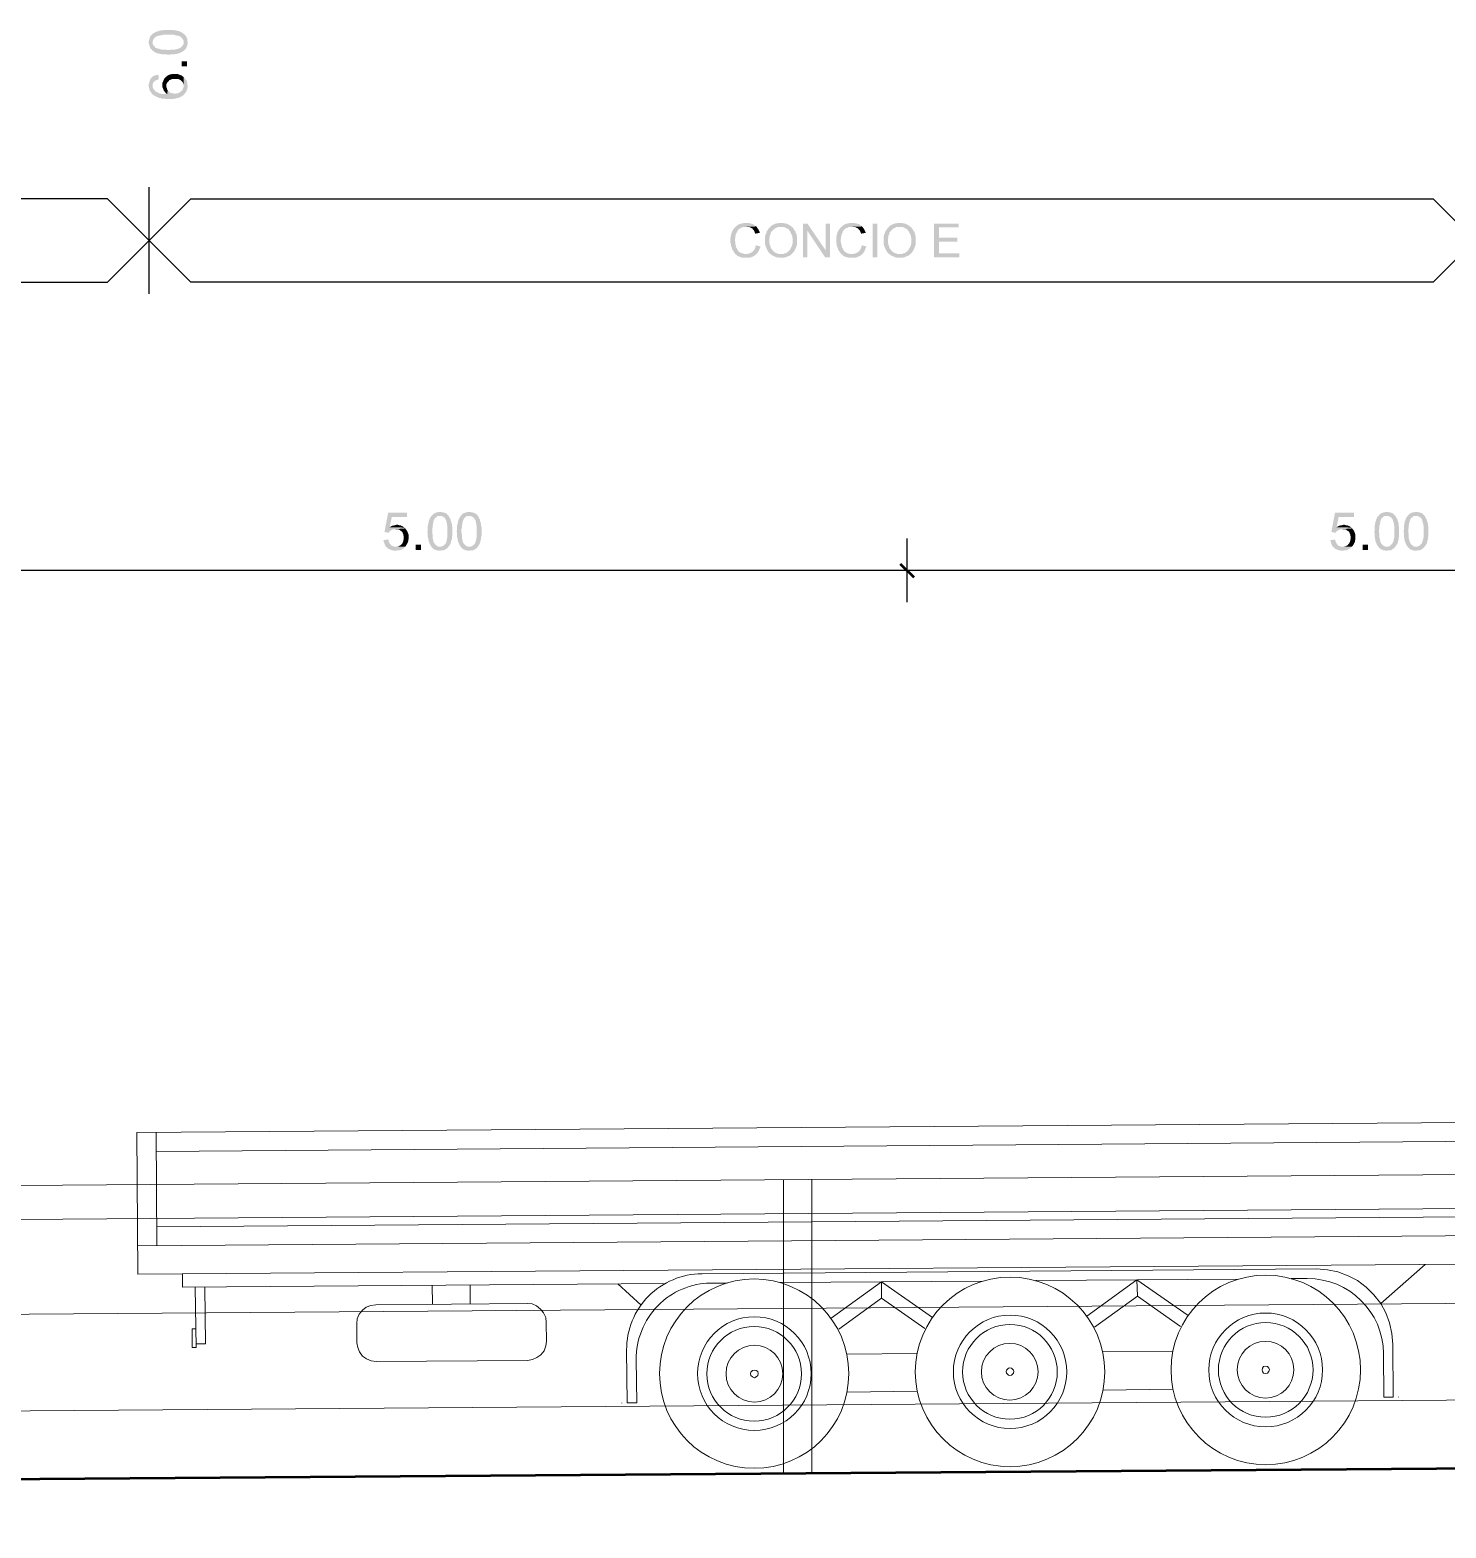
# Model space of a CAD drawing. Header units: millimetres. Extents: x 0.3 to 47.5, y 0.1 to 28.
# Drawn here: x 10.865 to 13.809, y 21.771 to 24.884 of the extents above; entities that cross this region are included whole.
import ezdxf

# ---------------------------------------------------------------- set-up
doc = ezdxf.new("R2010")
doc.units = ezdxf.units.MM
doc.layers.add('PDF _Geometria', color=7, linetype='Continuous')
doc.layers.add('PDF _Riempimenti solidi', color=7, linetype='Continuous')

msp = doc.modelspace()

# ---------------------------------------------------------------- hatches: boundary and pattern name
at = {"layer": 'PDF _Riempimenti solidi', "transparency": 33554559}
for points in [[(11.1125, 24.8582), (11.1125, 24.8557), (11.1133, 24.8541), (11.1133, 24.8516), (11.1142, 24.8499), (11.115, 24.8474), (11.1158, 24.8457), (11.1175, 24.8441), (11.1208, 24.8407), (11.1208, 24.8616), (11.1233, 24.8666), (11.125, 24.8682), (11.1267, 24.8699), (11.1275, 24.8699), (11.1283, 24.8707), (11.13, 24.8716), (11.1317, 24.8716), (11.1333, 24.8724), (11.135, 24.8724), (11.1367, 24.8732), (11.1392, 24.8732), (11.1417, 24.8741), (11.165, 24.8741), (11.1667, 24.8732), (11.1692, 24.8732), (11.1708, 24.8724), (11.1733, 24.8724), (11.175, 24.8716), (11.1758, 24.8707), (11.1775, 24.8707), (11.1792, 24.8691), (11.1808, 24.8674), (11.1825, 24.8657), (11.1833, 24.8641), (11.1842, 24.8624), (11.185, 24.8607), (11.185, 24.8582), (11.1858, 24.8416), (11.1875, 24.8432), (11.1883, 24.8441), (11.19, 24.8457), (11.1908, 24.8482), (11.1917, 24.8499), (11.1925, 24.8516), (11.1925, 24.8541), (11.1933, 24.8557), (11.1933, 24.8591), (11.1925, 24.8607), (11.1925, 24.8657), (11.1917, 24.8674), (11.1908, 24.8691), (11.1892, 24.8716), (11.1883, 24.8724), (11.1883, 24.8732), (11.1867, 24.8749), (11.185, 24.8757), (11.1833, 24.8774), (11.1817, 24.8782), (11.1792, 24.8799), (11.1775, 24.8807), (11.175, 24.8816), (11.1733, 24.8816), (11.1708, 24.8824), (11.1692, 24.8832), (11.165, 24.8832), (11.1625, 24.8841), (11.1442, 24.8841), (11.1417, 24.8832), (11.1375, 24.8832), (11.1358, 24.8824), (11.1342, 24.8824), (11.1325, 24.8816), (11.13, 24.8807), (11.1283, 24.8807), (11.1258, 24.8791), (11.1242, 24.8782), (11.1208, 24.8766), (11.1192, 24.8749), (11.1175, 24.8732), (11.1158, 24.8716), (11.115, 24.8699), (11.115, 24.8691), (11.1142, 24.8674), (11.1133, 24.8649), (11.1133, 24.8632), (11.1125, 24.8607)], [(11.1208, 24.8407), (11.1225, 24.8399), (11.1242, 24.8382), (11.1258, 24.8374), (11.1283, 24.8366), (11.13, 24.8357), (11.1308, 24.8357), (11.1325, 24.8349), (11.1342, 24.8349), (11.1367, 24.8341), (11.1383, 24.8341), (11.1408, 24.8332), (11.15, 24.8332), (11.1525, 24.8324), (11.1542, 24.8324), (11.1567, 24.8332), (11.165, 24.8332), (11.1667, 24.8341), (11.1692, 24.8341), (11.1717, 24.8349), (11.1733, 24.8349), (11.175, 24.8357), (11.1775, 24.8366), (11.1808, 24.8382), (11.1825, 24.8391), (11.1833, 24.8399), (11.185, 24.8407), (11.1858, 24.8416), (11.185, 24.8582), (11.185, 24.8557), (11.1842, 24.8541), (11.1833, 24.8524), (11.1817, 24.8507), (11.1808, 24.8491), (11.1783, 24.8474), (11.1775, 24.8466), (11.1742, 24.8449), (11.1725, 24.8449), (11.1708, 24.8441), (11.1692, 24.8441), (11.1667, 24.8432), (11.1592, 24.8432), (11.1558, 24.8424), (11.1508, 24.8424), (11.1483, 24.8432), (11.14, 24.8432), (11.1383, 24.8441), (11.1358, 24.8441), (11.1342, 24.8449), (11.1317, 24.8449), (11.13, 24.8457), (11.1292, 24.8466), (11.1275, 24.8466), (11.1258, 24.8474), (11.125, 24.8491), (11.1233, 24.8507), (11.1217, 24.8524), (11.1208, 24.8541), (11.1208, 24.8582)], [(11.1125, 24.7691), (11.1125, 24.7657), (11.1133, 24.7632), (11.1133, 24.7607), (11.1158, 24.7557), (11.1175, 24.7541), (11.1183, 24.7524), (11.12, 24.7507), (11.1208, 24.7682), (11.1208, 24.7724), (11.1217, 24.7749), (11.1233, 24.7766), (11.125, 24.7782), (11.1267, 24.7791), (11.1283, 24.7799), (11.1308, 24.7807), (11.1333, 24.7816), (11.1325, 24.7916), (11.1308, 24.7907), (11.1283, 24.7907), (11.1267, 24.7899), (11.1242, 24.7891), (11.1208, 24.7874), (11.1192, 24.7857), (11.1175, 24.7841), (11.1167, 24.7832), (11.115, 24.7799), (11.1142, 24.7774), (11.1133, 24.7757), (11.1133, 24.7732), (11.1125, 24.7716)], [(11.12, 24.7507), (11.1217, 24.7491), (11.1233, 24.7482), (11.1242, 24.7474), (11.1258, 24.7466), (11.1275, 24.7457), (11.1292, 24.7449), (11.1317, 24.7441), (11.1333, 24.7432), (11.135, 24.7424), (11.1375, 24.7424), (11.1392, 24.7416), (11.1442, 24.7416), (11.1467, 24.7407), (11.1633, 24.7407), (11.1658, 24.7416), (11.1683, 24.7416), (11.1708, 24.7424), (11.1725, 24.7424), (11.175, 24.7432), (11.1767, 24.7441), (11.1783, 24.7449), (11.18, 24.7457), (11.1817, 24.7466), (11.1825, 24.7474), (11.1842, 24.7482), (11.185, 24.7491), (11.1867, 24.7507), (11.1875, 24.7524), (11.1892, 24.7541), (11.1917, 24.7591), (11.1925, 24.7616), (11.1925, 24.7632), (11.1933, 24.7657), (11.1933, 24.7682), (11.1925, 24.7707), (11.1925, 24.7749), (11.1917, 24.7766), (11.1908, 24.7791), (11.19, 24.7807), (11.1892, 24.7807), (11.1883, 24.7824), (11.1867, 24.7841), (11.185, 24.7857), (11.185, 24.7657), (11.1842, 24.7641), (11.1833, 24.7616), (11.1825, 24.7599), (11.1825, 24.7591), (11.1808, 24.7574), (11.1792, 24.7566), (11.1775, 24.7549), (11.1758, 24.7541), (11.175, 24.7532), (11.1725, 24.7524), (11.1708, 24.7524), (11.1683, 24.7516), (11.1658, 24.7516), (11.1633, 24.7524), (11.1608, 24.7524), (11.1592, 24.7532), (11.1575, 24.7541), (11.155, 24.7549), (11.1542, 24.7566), (11.1525, 24.7574), (11.1517, 24.7591), (11.1508, 24.7507), (11.14, 24.7507), (11.1383, 24.7516), (11.1358, 24.7516), (11.1325, 24.7532), (11.1317, 24.7541), (11.1292, 24.7549), (11.1275, 24.7557), (11.1258, 24.7574), (11.1242, 24.7591), (11.1233, 24.7599), (11.1217, 24.7624), (11.1208, 24.7641), (11.1208, 24.7682)], [(11.1408, 24.7691), (11.1408, 24.7649), (11.1417, 24.7632), (11.1425, 24.7607), (11.1433, 24.7591), (11.1433, 24.7582), (11.145, 24.7566), (11.1458, 24.7549), (11.1475, 24.7532), (11.1492, 24.7516), (11.1508, 24.7507), (11.1517, 24.7591), (11.15, 24.7616), (11.15, 24.7632), (11.1492, 24.7649), (11.1492, 24.7674), (11.1475, 24.7857), (11.1467, 24.7849), (11.145, 24.7832), (11.1433, 24.7799), (11.1425, 24.7774), (11.1417, 24.7757), (11.1408, 24.7741), (11.1408, 24.7716)], [(11.1475, 24.7857), (11.1492, 24.7674), (11.1492, 24.7716), (11.1508, 24.7749), (11.1525, 24.7766), (11.1542, 24.7782), (11.1542, 24.7791), (11.1575, 24.7807), (11.16, 24.7816), (11.1617, 24.7824), (11.1733, 24.7824), (11.175, 24.7816), (11.1767, 24.7807), (11.1783, 24.7799), (11.18, 24.7782), (11.1808, 24.7774), (11.1825, 24.7757), (11.1833, 24.7741), (11.1842, 24.7724), (11.185, 24.7699), (11.185, 24.7682), (11.185, 24.7857), (11.1833, 24.7874), (11.1817, 24.7882), (11.18, 24.7899), (11.1792, 24.7899), (11.1767, 24.7907), (11.175, 24.7916), (11.1725, 24.7924), (11.1608, 24.7924), (11.1583, 24.7916), (11.1567, 24.7916), (11.1542, 24.7907), (11.1525, 24.7899), (11.1508, 24.7882), (11.1492, 24.7874)], [(12.355, 24.4832), (12.3508, 24.4832), (12.3483, 24.4824), (12.3467, 24.4824), (12.345, 24.4816), (12.3433, 24.4816), (12.3408, 24.4807), (12.3392, 24.4799), (12.3375, 24.4791), (12.3358, 24.4782), (12.3342, 24.4766), (12.3333, 24.4757), (12.3317, 24.4741), (12.33, 24.4732), (12.3292, 24.4716), (12.3275, 24.4699), (12.3267, 24.4682), (12.3258, 24.4666), (12.325, 24.4649), (12.3242, 24.4632), (12.3233, 24.4607), (12.3233, 24.4591), (12.3225, 24.4574), (12.3225, 24.4557), (12.3217, 24.4532), (12.3217, 24.4416), (12.3225, 24.4399), (12.3225, 24.4357), (12.3242, 24.4324), (12.325, 24.4299), (12.325, 24.4282), (12.3258, 24.4266), (12.3275, 24.4249), (12.3283, 24.4232), (12.3292, 24.4216), (12.3308, 24.4199), (12.3317, 24.4182), (12.3333, 24.4174), (12.3542, 24.4182), (12.3508, 24.4182), (12.3492, 24.4191), (12.3475, 24.4191), (12.3458, 24.4199), (12.3433, 24.4207), (12.3417, 24.4216), (12.3408, 24.4224), (12.3392, 24.4232), (12.3375, 24.4249), (12.3367, 24.4266), (12.3358, 24.4282), (12.3342, 24.4316), (12.3333, 24.4316), (12.3333, 24.4332), (12.3325, 24.4357), (12.3325, 24.4374), (12.3317, 24.4391), (12.3317, 24.4432), (12.3308, 24.4449), (12.3308, 24.4491), (12.3317, 24.4516), (12.3317, 24.4549), (12.3325, 24.4574), (12.3325, 24.4591), (12.3333, 24.4607), (12.3367, 24.4674), (12.3383, 24.4691), (12.3392, 24.4699), (12.3408, 24.4716), (12.3417, 24.4716), (12.345, 24.4732), (12.3467, 24.4741), (12.3483, 24.4749), (12.355, 24.4749), (12.375, 24.4757), (12.3742, 24.4766), (12.3725, 24.4774), (12.3717, 24.4782), (12.37, 24.4799), (12.3683, 24.4807), (12.3667, 24.4807), (12.365, 24.4816), (12.3625, 24.4824), (12.3608, 24.4824), (12.3592, 24.4832), (12.3567, 24.4832)], [(12.375, 24.4757), (12.355, 24.4749), (12.3592, 24.4749), (12.3617, 24.4741), (12.3633, 24.4732), (12.3667, 24.4716), (12.3675, 24.4707), (12.3683, 24.4691), (12.37, 24.4682), (12.3708, 24.4666), (12.3717, 24.4649), (12.3725, 24.4624), (12.3733, 24.4607), (12.3825, 24.4624), (12.3825, 24.4641), (12.3817, 24.4657), (12.3808, 24.4674), (12.38, 24.4691), (12.3792, 24.4707), (12.3775, 24.4724), (12.3767, 24.4741)], [(12.405, 24.4757), (12.4042, 24.4749), (12.4025, 24.4732), (12.4017, 24.4724), (12.4008, 24.4716), (12.4, 24.4699), (12.3992, 24.4682), (12.3975, 24.4666), (12.3967, 24.4657), (12.3967, 24.4641), (12.3958, 24.4616), (12.395, 24.4599), (12.3942, 24.4582), (12.3942, 24.4566), (12.3933, 24.4541), (12.3933, 24.4391), (12.3942, 24.4374), (12.3942, 24.4357), (12.395, 24.4341), (12.3958, 24.4316), (12.3975, 24.4282), (12.3983, 24.4266), (12.3992, 24.4249), (12.4, 24.4232), (12.4017, 24.4216), (12.4025, 24.4199), (12.4042, 24.4191), (12.4058, 24.4174), (12.4075, 24.4166), (12.4092, 24.4149), (12.41, 24.4149), (12.4117, 24.4141), (12.4133, 24.4132), (12.415, 24.4124), (12.4167, 24.4116), (12.4192, 24.4116), (12.4208, 24.4107), (12.4325, 24.4107), (12.435, 24.4116), (12.4367, 24.4116), (12.4383, 24.4124), (12.44, 24.4132), (12.4425, 24.4141), (12.4442, 24.4149), (12.4458, 24.4157), (12.4475, 24.4174), (12.4492, 24.4182), (12.4225, 24.4182), (12.4208, 24.4191), (12.4192, 24.4199), (12.4175, 24.4199), (12.4158, 24.4207), (12.4142, 24.4216), (12.4125, 24.4232), (12.4108, 24.4241), (12.4092, 24.4257), (12.4083, 24.4274), (12.4067, 24.4291), (12.4058, 24.4307), (12.405, 24.4316), (12.405, 24.4341), (12.4033, 24.4374), (12.4033, 24.4391), (12.4025, 24.4416), (12.4025, 24.4499), (12.4033, 24.4524), (12.4033, 24.4566), (12.4042, 24.4582), (12.405, 24.4599), (12.405, 24.4616), (12.4058, 24.4632), (12.4067, 24.4649), (12.4075, 24.4657), (12.4092, 24.4674), (12.41, 24.4682), (12.4108, 24.4691), (12.4125, 24.4707), (12.4142, 24.4716), (12.4158, 24.4724), (12.4175, 24.4732), (12.4208, 24.4749), (12.4267, 24.4749)], [(12.4267, 24.4832), (12.4225, 24.4832), (12.4208, 24.4824), (12.4183, 24.4824), (12.4167, 24.4816), (12.415, 24.4816), (12.4133, 24.4807), (12.4117, 24.4799), (12.41, 24.4791), (12.4067, 24.4774), (12.405, 24.4757), (12.4267, 24.4749), (12.4325, 24.4749), (12.4358, 24.4732), (12.4375, 24.4724), (12.4392, 24.4716), (12.4425, 24.4699), (12.4433, 24.4682), (12.445, 24.4666), (12.4458, 24.4649), (12.4467, 24.4632), (12.4475, 24.4616), (12.4483, 24.4599), (12.4492, 24.4582), (12.45, 24.4566), (12.45, 24.4532), (12.4508, 24.4507), (12.4508, 24.4407), (12.45, 24.4391), (12.45, 24.4366), (12.4458, 24.4282), (12.445, 24.4274), (12.4442, 24.4257), (12.4425, 24.4241), (12.4408, 24.4232), (12.4392, 24.4216), (12.4375, 24.4207), (12.4358, 24.4199), (12.4342, 24.4199), (12.4325, 24.4191), (12.4308, 24.4182), (12.4267, 24.4182), (12.4492, 24.4182), (12.45, 24.4199), (12.4517, 24.4207), (12.4525, 24.4224), (12.4542, 24.4241), (12.4567, 24.4291), (12.4575, 24.4316), (12.4583, 24.4332), (12.4592, 24.4349), (12.4592, 24.4366), (12.46, 24.4382), (12.46, 24.4549), (12.4592, 24.4566), (12.4592, 24.4582), (12.4583, 24.4607), (12.4575, 24.4624), (12.4575, 24.4641), (12.4567, 24.4657), (12.4558, 24.4657), (12.4533, 24.4707), (12.4517, 24.4724), (12.4508, 24.4741), (12.4492, 24.4749), (12.4475, 24.4766), (12.4458, 24.4774), (12.4442, 24.4782), (12.4433, 24.4791), (12.4417, 24.4799), (12.44, 24.4807), (12.4383, 24.4816), (12.4367, 24.4816), (12.435, 24.4824), (12.4325, 24.4824), (12.4308, 24.4832), (12.4292, 24.4832)], [(12.4817, 24.4816), (12.4725, 24.4816), (12.4725, 24.4116), (12.4817, 24.4116), (12.4817, 24.4666)], [(12.5283, 24.4816), (12.5192, 24.4816), (12.5192, 24.4266), (12.5183, 24.4116), (12.5283, 24.4116)], [(12.575, 24.4832), (12.5708, 24.4832), (12.5683, 24.4824), (12.5667, 24.4824), (12.565, 24.4816), (12.5633, 24.4816), (12.5608, 24.4807), (12.5575, 24.4791), (12.5558, 24.4782), (12.5542, 24.4766), (12.5533, 24.4757), (12.5517, 24.4741), (12.55, 24.4732), (12.5492, 24.4716), (12.5475, 24.4699), (12.5467, 24.4682), (12.5458, 24.4666), (12.545, 24.4649), (12.5442, 24.4632), (12.5433, 24.4607), (12.5433, 24.4591), (12.5425, 24.4574), (12.5425, 24.4557), (12.5417, 24.4532), (12.5417, 24.4416), (12.5425, 24.4399), (12.5425, 24.4357), (12.5442, 24.4324), (12.545, 24.4299), (12.545, 24.4282), (12.5458, 24.4266), (12.5475, 24.4249), (12.5483, 24.4232), (12.5492, 24.4216), (12.5508, 24.4199), (12.5517, 24.4182), (12.5533, 24.4174), (12.5742, 24.4182), (12.5708, 24.4182), (12.5692, 24.4191), (12.5675, 24.4191), (12.5658, 24.4199), (12.5633, 24.4207), (12.5617, 24.4216), (12.5608, 24.4224), (12.5592, 24.4232), (12.5575, 24.4249), (12.5567, 24.4266), (12.5558, 24.4282), (12.555, 24.4299), (12.5542, 24.4316), (12.5533, 24.4316), (12.5533, 24.4332), (12.5525, 24.4357), (12.5525, 24.4374), (12.5517, 24.4391), (12.5517, 24.4432), (12.5508, 24.4449), (12.5508, 24.4491), (12.5517, 24.4516), (12.5517, 24.4549), (12.5525, 24.4574), (12.5525, 24.4591), (12.5542, 24.4624), (12.555, 24.4641), (12.5558, 24.4657), (12.5567, 24.4674), (12.5583, 24.4691), (12.5592, 24.4699), (12.5608, 24.4716), (12.5617, 24.4716), (12.5633, 24.4724), (12.565, 24.4732), (12.5667, 24.4741), (12.5683, 24.4749), (12.575, 24.4749), (12.595, 24.4757), (12.5942, 24.4766), (12.5925, 24.4774), (12.5917, 24.4782), (12.59, 24.4799), (12.5883, 24.4807), (12.5867, 24.4807), (12.585, 24.4816), (12.5825, 24.4824), (12.5808, 24.4824), (12.5792, 24.4832), (12.5767, 24.4832)], [(12.595, 24.4757), (12.575, 24.4749), (12.5792, 24.4749), (12.5817, 24.4741), (12.5833, 24.4732), (12.5867, 24.4716), (12.5875, 24.4707), (12.5883, 24.4691), (12.59, 24.4682), (12.5908, 24.4666), (12.5917, 24.4649), (12.5925, 24.4624), (12.5933, 24.4607), (12.6025, 24.4624), (12.6025, 24.4641), (12.5992, 24.4707), (12.5975, 24.4724), (12.5967, 24.4741)], [(12.6517, 24.4757), (12.6508, 24.4749), (12.6492, 24.4732), (12.6475, 24.4716), (12.6467, 24.4699), (12.6458, 24.4682), (12.6442, 24.4666), (12.6433, 24.4657), (12.6433, 24.4641), (12.6425, 24.4616), (12.6417, 24.4599), (12.6408, 24.4582), (12.6408, 24.4566), (12.64, 24.4541), (12.64, 24.4391), (12.6408, 24.4374), (12.6408, 24.4357), (12.6417, 24.4341), (12.6425, 24.4316), (12.6442, 24.4282), (12.645, 24.4266), (12.6458, 24.4249), (12.6467, 24.4232), (12.6483, 24.4216), (12.6492, 24.4199), (12.6508, 24.4191), (12.6525, 24.4174), (12.6542, 24.4166), (12.6558, 24.4149), (12.6567, 24.4149), (12.6583, 24.4141), (12.66, 24.4132), (12.6617, 24.4124), (12.6633, 24.4116), (12.6658, 24.4116), (12.6675, 24.4107), (12.6792, 24.4107), (12.6817, 24.4116), (12.6833, 24.4116), (12.685, 24.4124), (12.6867, 24.4132), (12.6892, 24.4141), (12.6908, 24.4149), (12.6925, 24.4157), (12.6942, 24.4174), (12.6958, 24.4182), (12.6692, 24.4182), (12.6675, 24.4191), (12.6658, 24.4199), (12.6642, 24.4199), (12.6608, 24.4216), (12.6592, 24.4232), (12.6575, 24.4241), (12.6558, 24.4257), (12.655, 24.4274), (12.6533, 24.4291), (12.6525, 24.4307), (12.6517, 24.4316), (12.6517, 24.4341), (12.6508, 24.4357), (12.65, 24.4374), (12.65, 24.4391), (12.6492, 24.4416), (12.6492, 24.4499), (12.65, 24.4524), (12.65, 24.4566), (12.6508, 24.4582), (12.6517, 24.4599), (12.6517, 24.4616), (12.6525, 24.4632), (12.6533, 24.4649), (12.6542, 24.4657), (12.6558, 24.4674), (12.6567, 24.4682), (12.6575, 24.4691), (12.6592, 24.4707), (12.6608, 24.4716), (12.6642, 24.4732), (12.6658, 24.4741), (12.6675, 24.4749), (12.6733, 24.4749)], [(12.6733, 24.4832), (12.6692, 24.4832), (12.6675, 24.4824), (12.665, 24.4824), (12.6633, 24.4816), (12.6617, 24.4816), (12.66, 24.4807), (12.6567, 24.4791), (12.6533, 24.4774), (12.6517, 24.4757), (12.6733, 24.4749), (12.6792, 24.4749), (12.6808, 24.4741), (12.6825, 24.4732), (12.6858, 24.4716), (12.6875, 24.4707), (12.6892, 24.4699), (12.69, 24.4682), (12.6917, 24.4666), (12.6925, 24.4649), (12.6933, 24.4632), (12.6942, 24.4616), (12.695, 24.4599), (12.6958, 24.4582), (12.6967, 24.4566), (12.6967, 24.4532), (12.6975, 24.4507), (12.6975, 24.4407), (12.6967, 24.4391), (12.6967, 24.4366), (12.695, 24.4332), (12.6942, 24.4316), (12.6933, 24.4299), (12.6925, 24.4282), (12.6917, 24.4274), (12.6908, 24.4257), (12.6892, 24.4241), (12.6875, 24.4232), (12.6858, 24.4216), (12.6825, 24.4199), (12.6808, 24.4199), (12.6792, 24.4191), (12.6775, 24.4182), (12.6733, 24.4182), (12.6958, 24.4182), (12.6967, 24.4199), (12.6983, 24.4207), (12.6992, 24.4224), (12.7008, 24.4241), (12.7017, 24.4257), (12.7025, 24.4274), (12.7033, 24.4291), (12.7042, 24.4316), (12.7058, 24.4349), (12.7058, 24.4366), (12.7067, 24.4382), (12.7067, 24.4549), (12.7058, 24.4566), (12.7058, 24.4582), (12.705, 24.4607), (12.7042, 24.4624), (12.7042, 24.4641), (12.7033, 24.4657), (12.7025, 24.4657), (12.7017, 24.4674), (12.7008, 24.4691), (12.7, 24.4707), (12.6983, 24.4724), (12.6975, 24.4741), (12.6958, 24.4749), (12.6942, 24.4766), (12.6925, 24.4774), (12.6908, 24.4782), (12.69, 24.4791), (12.6883, 24.4799), (12.6867, 24.4807), (12.685, 24.4816), (12.6833, 24.4816), (12.6817, 24.4824), (12.6792, 24.4824), (12.6775, 24.4832), (12.6758, 24.4832)], [(12.7958, 24.4816), (12.745, 24.4816), (12.745, 24.4116), (12.7975, 24.4116), (12.7975, 24.4199), (12.755, 24.4199), (12.755, 24.4441), (12.7933, 24.4441), (12.7933, 24.4524), (12.755, 24.4524), (12.755, 24.4741), (12.7958, 24.4741)], [(12.3742, 24.4366), (12.3742, 24.4341), (12.3733, 24.4324), (12.3725, 24.4299), (12.3717, 24.4282), (12.3708, 24.4266), (12.37, 24.4257), (12.3683, 24.4241), (12.3675, 24.4232), (12.3667, 24.4224), (12.365, 24.4216), (12.3617, 24.4199), (12.36, 24.4191), (12.3583, 24.4191), (12.3558, 24.4182), (12.3542, 24.4182), (12.3333, 24.4174), (12.335, 24.4157), (12.3358, 24.4149), (12.3375, 24.4141), (12.3392, 24.4132), (12.3408, 24.4124), (12.3425, 24.4124), (12.3442, 24.4116), (12.3458, 24.4107), (12.3617, 24.4107), (12.3633, 24.4116), (12.365, 24.4116), (12.3667, 24.4124), (12.3683, 24.4132), (12.37, 24.4141), (12.3717, 24.4149), (12.3733, 24.4166), (12.3742, 24.4174), (12.3758, 24.4182), (12.3767, 24.4199), (12.3783, 24.4216), (12.3792, 24.4224), (12.38, 24.4241), (12.3808, 24.4257), (12.3817, 24.4282), (12.3825, 24.4299), (12.3833, 24.4316), (12.3842, 24.4341)], [(12.5942, 24.4366), (12.5942, 24.4341), (12.5933, 24.4324), (12.5925, 24.4299), (12.5917, 24.4282), (12.5908, 24.4266), (12.59, 24.4257), (12.5883, 24.4241), (12.5875, 24.4232), (12.5867, 24.4224), (12.585, 24.4216), (12.5833, 24.4207), (12.5817, 24.4199), (12.58, 24.4191), (12.5783, 24.4191), (12.5758, 24.4182), (12.5742, 24.4182), (12.5533, 24.4174), (12.555, 24.4157), (12.5558, 24.4149), (12.5575, 24.4141), (12.5592, 24.4132), (12.5608, 24.4124), (12.5625, 24.4124), (12.5642, 24.4116), (12.5658, 24.4107), (12.5817, 24.4107), (12.5833, 24.4116), (12.585, 24.4116), (12.5867, 24.4124), (12.5883, 24.4132), (12.59, 24.4141), (12.5917, 24.4149), (12.5933, 24.4166), (12.5942, 24.4174), (12.5958, 24.4182), (12.5967, 24.4199), (12.5983, 24.4216), (12.5992, 24.4224), (12.6008, 24.4257), (12.6017, 24.4282), (12.6033, 24.4316), (12.6042, 24.4341)], [(11.6492, 23.8807), (11.61, 23.8807), (11.6025, 23.8407), (11.6108, 23.8391), (11.6125, 23.8407), (11.6133, 23.8424), (11.615, 23.8432), (11.6175, 23.8449), (11.6192, 23.8457), (11.6208, 23.8466), (11.6258, 23.8466), (11.6458, 23.8482), (11.6442, 23.8499), (11.6133, 23.8507), (11.6175, 23.8716), (11.6492, 23.8716)], [(11.7175, 23.8824), (11.715, 23.8824), (11.7133, 23.8816), (11.7108, 23.8816), (11.7092, 23.8807), (11.7067, 23.8799), (11.705, 23.8791), (11.7033, 23.8774), (11.7017, 23.8757), (11.7, 23.8741), (11.7208, 23.8741), (11.7225, 23.8732), (11.7242, 23.8724), (11.7258, 23.8716), (11.7275, 23.8699), (11.7292, 23.8682), (11.7292, 23.8674), (11.73, 23.8666), (11.7308, 23.8649), (11.7308, 23.8632), (11.7317, 23.8616), (11.7317, 23.8599), (11.7325, 23.8582), (11.7325, 23.8557), (11.7333, 23.8532), (11.7333, 23.8299), (11.7325, 23.8282), (11.7325, 23.8257), (11.7317, 23.8241), (11.7317, 23.8216), (11.7308, 23.8199), (11.73, 23.8191), (11.73, 23.8174), (11.7292, 23.8166), (11.7283, 23.8157), (11.725, 23.8124), (11.7233, 23.8116), (11.7217, 23.8107), (11.72, 23.8099), (11.7175, 23.8099), (11.7008, 23.8091), (11.7025, 23.8074), (11.7033, 23.8066), (11.705, 23.8049), (11.7075, 23.8041), (11.7092, 23.8032), (11.7108, 23.8024), (11.7133, 23.8024), (11.715, 23.8016), (11.7183, 23.8016), (11.72, 23.8024), (11.725, 23.8024), (11.7267, 23.8032), (11.7283, 23.8041), (11.7308, 23.8057), (11.7317, 23.8066), (11.7325, 23.8066), (11.7342, 23.8082), (11.735, 23.8099), (11.7367, 23.8116), (11.7375, 23.8132), (11.7392, 23.8157), (11.74, 23.8174), (11.7408, 23.8199), (11.7408, 23.8216), (11.7417, 23.8241), (11.7425, 23.8257), (11.7425, 23.8299), (11.7433, 23.8324), (11.7433, 23.8507), (11.7425, 23.8532), (11.7425, 23.8574), (11.7417, 23.8591), (11.7417, 23.8607), (11.7408, 23.8624), (11.74, 23.8649), (11.74, 23.8666), (11.7383, 23.8691), (11.7367, 23.8724), (11.7358, 23.8741), (11.7308, 23.8791), (11.7292, 23.8799), (11.7283, 23.8799), (11.7267, 23.8807), (11.7242, 23.8816), (11.7225, 23.8816), (11.72, 23.8824)], [(11.7783, 23.8824), (11.7758, 23.8824), (11.7742, 23.8816), (11.7717, 23.8816), (11.77, 23.8807), (11.7675, 23.8799), (11.7658, 23.8791), (11.7642, 23.8774), (11.7608, 23.8741), (11.7817, 23.8741), (11.7833, 23.8732), (11.785, 23.8724), (11.7867, 23.8716), (11.79, 23.8682), (11.79, 23.8674), (11.7908, 23.8666), (11.7917, 23.8649), (11.7917, 23.8632), (11.7925, 23.8616), (11.7925, 23.8599), (11.7933, 23.8582), (11.7933, 23.8557), (11.7942, 23.8532), (11.7942, 23.8299), (11.7933, 23.8282), (11.7933, 23.8257), (11.7925, 23.8241), (11.7925, 23.8216), (11.7917, 23.8199), (11.7908, 23.8191), (11.7908, 23.8174), (11.7892, 23.8157), (11.7858, 23.8124), (11.7842, 23.8116), (11.7825, 23.8107), (11.7808, 23.8099), (11.7783, 23.8099), (11.7617, 23.8091), (11.7633, 23.8074), (11.7642, 23.8066), (11.7658, 23.8049), (11.7683, 23.8041), (11.77, 23.8032), (11.7717, 23.8024), (11.7742, 23.8024), (11.7758, 23.8016), (11.7792, 23.8016), (11.7808, 23.8024), (11.7858, 23.8024), (11.7875, 23.8032), (11.7892, 23.8041), (11.7917, 23.8057), (11.7925, 23.8066), (11.7933, 23.8066), (11.795, 23.8082), (11.7958, 23.8099), (11.7975, 23.8116), (11.7983, 23.8132), (11.8, 23.8157), (11.8008, 23.8174), (11.8017, 23.8199), (11.8017, 23.8216), (11.8025, 23.8241), (11.8033, 23.8257), (11.8033, 23.8299), (11.8042, 23.8324), (11.8042, 23.8507), (11.8033, 23.8532), (11.8033, 23.8574), (11.8025, 23.8591), (11.8025, 23.8607), (11.8017, 23.8624), (11.8008, 23.8649), (11.8008, 23.8666), (11.7992, 23.8691), (11.7983, 23.8707), (11.7975, 23.8724), (11.7967, 23.8741), (11.7917, 23.8791), (11.79, 23.8799), (11.7892, 23.8799), (11.7875, 23.8807), (11.785, 23.8816), (11.7833, 23.8816), (11.7808, 23.8824)], [(13.6175, 23.8807), (13.5783, 23.8807), (13.5708, 23.8407), (13.5792, 23.8391), (13.5808, 23.8407), (13.5817, 23.8424), (13.5833, 23.8432), (13.5858, 23.8449), (13.5875, 23.8457), (13.5892, 23.8466), (13.5942, 23.8466), (13.6142, 23.8482), (13.6125, 23.8499), (13.5817, 23.8507), (13.5858, 23.8716), (13.6175, 23.8716)], [(13.6858, 23.8824), (13.6833, 23.8824), (13.6817, 23.8816), (13.6792, 23.8816), (13.6775, 23.8807), (13.675, 23.8799), (13.6733, 23.8791), (13.6717, 23.8774), (13.6683, 23.8741), (13.6892, 23.8741), (13.6908, 23.8732), (13.6925, 23.8724), (13.6942, 23.8716), (13.6975, 23.8682), (13.6975, 23.8674), (13.6983, 23.8666), (13.6992, 23.8649), (13.6992, 23.8632), (13.7, 23.8616), (13.7, 23.8599), (13.7008, 23.8582), (13.7008, 23.8557), (13.7017, 23.8532), (13.7017, 23.8299), (13.7008, 23.8282), (13.7008, 23.8257), (13.7, 23.8241), (13.7, 23.8216), (13.6992, 23.8199), (13.6983, 23.8191), (13.6983, 23.8174), (13.6967, 23.8157), (13.6933, 23.8124), (13.6917, 23.8116), (13.69, 23.8107), (13.6883, 23.8099), (13.6858, 23.8099), (13.6692, 23.8091), (13.6708, 23.8074), (13.6717, 23.8066), (13.6733, 23.8049), (13.6758, 23.8041), (13.6775, 23.8032), (13.6792, 23.8024), (13.6817, 23.8024), (13.6833, 23.8016), (13.6867, 23.8016), (13.6883, 23.8024), (13.6933, 23.8024), (13.695, 23.8032), (13.6967, 23.8041), (13.6992, 23.8057), (13.7, 23.8066), (13.7008, 23.8066), (13.7025, 23.8082), (13.7033, 23.8099), (13.705, 23.8116), (13.7058, 23.8132), (13.7075, 23.8157), (13.7083, 23.8174), (13.7092, 23.8199), (13.7092, 23.8216), (13.71, 23.8241), (13.7108, 23.8257), (13.7108, 23.8299), (13.7117, 23.8324), (13.7117, 23.8507), (13.7108, 23.8532), (13.7108, 23.8574), (13.71, 23.8591), (13.71, 23.8607), (13.7092, 23.8624), (13.7083, 23.8649), (13.7083, 23.8666), (13.7067, 23.8691), (13.7058, 23.8707), (13.7042, 23.8741), (13.6992, 23.8791), (13.6975, 23.8799), (13.6967, 23.8799), (13.695, 23.8807), (13.6925, 23.8816), (13.6908, 23.8816), (13.6883, 23.8824)], [(13.7467, 23.8824), (13.7442, 23.8824), (13.7425, 23.8816), (13.74, 23.8816), (13.7383, 23.8807), (13.7358, 23.8799), (13.7342, 23.8791), (13.7292, 23.8741), (13.75, 23.8741), (13.7517, 23.8732), (13.7533, 23.8724), (13.755, 23.8716), (13.7567, 23.8699), (13.7583, 23.8682), (13.7583, 23.8674), (13.7592, 23.8666), (13.76, 23.8649), (13.76, 23.8632), (13.7608, 23.8616), (13.7608, 23.8599), (13.7617, 23.8582), (13.7617, 23.8557), (13.7625, 23.8532), (13.7625, 23.8299), (13.7617, 23.8282), (13.7617, 23.8257), (13.7608, 23.8241), (13.7608, 23.8216), (13.76, 23.8199), (13.7592, 23.8191), (13.7592, 23.8174), (13.7575, 23.8157), (13.7542, 23.8124), (13.7525, 23.8116), (13.7508, 23.8107), (13.7492, 23.8099), (13.7467, 23.8099), (13.73, 23.8091), (13.7317, 23.8074), (13.7325, 23.8066), (13.7342, 23.8049), (13.7367, 23.8041), (13.7383, 23.8032), (13.74, 23.8024), (13.7425, 23.8024), (13.7442, 23.8016), (13.7475, 23.8016), (13.7492, 23.8024), (13.7542, 23.8024), (13.7558, 23.8032), (13.7575, 23.8041), (13.76, 23.8057), (13.7608, 23.8066), (13.7617, 23.8066), (13.7633, 23.8082), (13.7642, 23.8099), (13.7658, 23.8116), (13.7667, 23.8132), (13.7683, 23.8157), (13.7692, 23.8174), (13.77, 23.8199), (13.77, 23.8216), (13.7708, 23.8241), (13.7717, 23.8257), (13.7717, 23.8299), (13.7725, 23.8324), (13.7725, 23.8507), (13.7717, 23.8532), (13.7717, 23.8574), (13.7708, 23.8591), (13.7708, 23.8607), (13.77, 23.8624), (13.7692, 23.8649), (13.7692, 23.8666), (13.7675, 23.8691), (13.765, 23.8741), (13.7617, 23.8774), (13.76, 23.8791), (13.7583, 23.8799), (13.7575, 23.8799), (13.7558, 23.8807), (13.7533, 23.8816), (13.7517, 23.8816), (13.7492, 23.8824)], [(11.6283, 23.8557), (11.6275, 23.8557), (11.625, 23.8549), (11.6233, 23.8549), (11.6208, 23.8541), (11.6192, 23.8541), (11.6175, 23.8532), (11.615, 23.8516), (11.6133, 23.8507), (11.6442, 23.8499), (11.6425, 23.8507), (11.6408, 23.8524), (11.6383, 23.8532), (11.6367, 23.8541), (11.635, 23.8549), (11.6325, 23.8549), (11.63, 23.8557)], [(11.6458, 23.8482), (11.6258, 23.8466), (11.6308, 23.8466), (11.6325, 23.8457), (11.6342, 23.8449), (11.6358, 23.8432), (11.6375, 23.8424), (11.6383, 23.8416), (11.64, 23.8399), (11.6408, 23.8374), (11.6417, 23.8357), (11.6417, 23.8341), (11.6425, 23.8316), (11.6425, 23.8266), (11.6417, 23.8241), (11.6417, 23.8224), (11.6408, 23.8199), (11.64, 23.8182), (11.6392, 23.8166), (11.6358, 23.8132), (11.6342, 23.8124), (11.6317, 23.8107), (11.63, 23.8107), (11.6275, 23.8099), (11.6258, 23.8099), (11.645, 23.8099), (11.6467, 23.8116), (11.6475, 23.8132), (11.6492, 23.8157), (11.65, 23.8174), (11.6508, 23.8191), (11.6517, 23.8216), (11.6517, 23.8232), (11.6525, 23.8257), (11.6525, 23.8357), (11.6517, 23.8374), (11.6508, 23.8399), (11.65, 23.8416), (11.6492, 23.8432), (11.6483, 23.8449), (11.6467, 23.8466)], [(11.7, 23.8741), (11.6992, 23.8724), (11.6975, 23.8707), (11.6967, 23.8691), (11.6958, 23.8666), (11.695, 23.8649), (11.695, 23.8641), (11.6942, 23.8624), (11.6942, 23.8607), (11.6933, 23.8582), (11.6933, 23.8566), (11.6925, 23.8541), (11.6925, 23.8449), (11.6917, 23.8424), (11.6917, 23.8407), (11.6925, 23.8382), (11.6925, 23.8299), (11.6933, 23.8282), (11.6933, 23.8257), (11.6942, 23.8232), (11.6942, 23.8216), (11.695, 23.8199), (11.6958, 23.8174), (11.6967, 23.8157), (11.6983, 23.8124), (11.6992, 23.8116), (11.7, 23.8099), (11.7008, 23.8091), (11.7175, 23.8099), (11.715, 23.8099), (11.7133, 23.8107), (11.7117, 23.8116), (11.71, 23.8132), (11.7083, 23.8141), (11.7067, 23.8166), (11.7058, 23.8174), (11.705, 23.8191), (11.7042, 23.8207), (11.7042, 23.8224), (11.7033, 23.8241), (11.7033, 23.8257), (11.7025, 23.8282), (11.7025, 23.8357), (11.7017, 23.8391), (11.7017, 23.8466), (11.7025, 23.8499), (11.7025, 23.8549), (11.7033, 23.8566), (11.7033, 23.8591), (11.7042, 23.8607), (11.7042, 23.8632), (11.705, 23.8649), (11.7058, 23.8657), (11.7058, 23.8674), (11.7067, 23.8691), (11.7083, 23.8699), (11.7117, 23.8732), (11.7133, 23.8741), (11.7175, 23.8741)], [(11.7608, 23.8741), (11.76, 23.8724), (11.7583, 23.8707), (11.7575, 23.8691), (11.7567, 23.8666), (11.7558, 23.8649), (11.7558, 23.8641), (11.755, 23.8624), (11.755, 23.8607), (11.7542, 23.8582), (11.7542, 23.8566), (11.7533, 23.8541), (11.7533, 23.8449), (11.7525, 23.8424), (11.7525, 23.8407), (11.7533, 23.8382), (11.7533, 23.8299), (11.7542, 23.8282), (11.7542, 23.8257), (11.755, 23.8232), (11.755, 23.8216), (11.7558, 23.8199), (11.7567, 23.8174), (11.7575, 23.8157), (11.7592, 23.8124), (11.76, 23.8116), (11.7608, 23.8099), (11.7617, 23.8091), (11.7783, 23.8099), (11.7758, 23.8099), (11.7742, 23.8107), (11.7725, 23.8116), (11.7708, 23.8132), (11.7692, 23.8141), (11.7675, 23.8166), (11.7667, 23.8174), (11.7658, 23.8191), (11.765, 23.8207), (11.765, 23.8224), (11.7642, 23.8241), (11.7642, 23.8257), (11.7633, 23.8282), (11.7633, 23.8357), (11.7625, 23.8391), (11.7625, 23.8466), (11.7633, 23.8499), (11.7633, 23.8549), (11.7642, 23.8566), (11.7642, 23.8591), (11.765, 23.8607), (11.765, 23.8632), (11.7658, 23.8649), (11.7667, 23.8657), (11.7667, 23.8674), (11.7675, 23.8691), (11.7692, 23.8699), (11.7708, 23.8716), (11.7725, 23.8732), (11.7742, 23.8741), (11.7783, 23.8741)], [(13.5967, 23.8557), (13.5958, 23.8557), (13.5933, 23.8549), (13.5917, 23.8549), (13.5892, 23.8541), (13.5875, 23.8541), (13.5858, 23.8532), (13.5833, 23.8516), (13.5817, 23.8507), (13.6125, 23.8499), (13.6108, 23.8507), (13.6092, 23.8524), (13.6067, 23.8532), (13.605, 23.8541), (13.6033, 23.8549), (13.6008, 23.8549), (13.5983, 23.8557)], [(13.6142, 23.8482), (13.5942, 23.8466), (13.5992, 23.8466), (13.6008, 23.8457), (13.6025, 23.8449), (13.6042, 23.8432), (13.6058, 23.8424), (13.6067, 23.8416), (13.6083, 23.8399), (13.6092, 23.8374), (13.61, 23.8357), (13.61, 23.8341), (13.6108, 23.8316), (13.6108, 23.8266), (13.61, 23.8241), (13.61, 23.8224), (13.6092, 23.8199), (13.6083, 23.8182), (13.6075, 23.8166), (13.6042, 23.8132), (13.6025, 23.8124), (13.6, 23.8107), (13.5983, 23.8107), (13.5958, 23.8099), (13.5942, 23.8099), (13.6133, 23.8099), (13.615, 23.8116), (13.6158, 23.8132), (13.6175, 23.8157), (13.6183, 23.8174), (13.6192, 23.8191), (13.62, 23.8216), (13.62, 23.8232), (13.6208, 23.8257), (13.6208, 23.8357), (13.62, 23.8374), (13.6192, 23.8399), (13.6183, 23.8416), (13.6175, 23.8432), (13.6167, 23.8449), (13.615, 23.8466)], [(13.6683, 23.8741), (13.6675, 23.8724), (13.6658, 23.8707), (13.665, 23.8691), (13.6642, 23.8666), (13.6633, 23.8649), (13.6633, 23.8641), (13.6625, 23.8624), (13.6625, 23.8607), (13.6617, 23.8582), (13.6617, 23.8566), (13.6608, 23.8541), (13.6608, 23.8449), (13.66, 23.8424), (13.66, 23.8407), (13.6608, 23.8382), (13.6608, 23.8299), (13.6617, 23.8282), (13.6617, 23.8257), (13.6625, 23.8232), (13.6625, 23.8216), (13.6633, 23.8199), (13.6642, 23.8174), (13.665, 23.8157), (13.6667, 23.8124), (13.6675, 23.8116), (13.6683, 23.8099), (13.6692, 23.8091), (13.6858, 23.8099), (13.6833, 23.8099), (13.6817, 23.8107), (13.68, 23.8116), (13.6783, 23.8132), (13.6767, 23.8141), (13.675, 23.8166), (13.6742, 23.8174), (13.6733, 23.8191), (13.6725, 23.8207), (13.6725, 23.8224), (13.6717, 23.8241), (13.6717, 23.8257), (13.6708, 23.8282), (13.6708, 23.8357), (13.67, 23.8391), (13.67, 23.8466), (13.6708, 23.8499), (13.6708, 23.8549), (13.6717, 23.8566), (13.6717, 23.8591), (13.6725, 23.8607), (13.6725, 23.8632), (13.6733, 23.8649), (13.6742, 23.8657), (13.6742, 23.8674), (13.675, 23.8691), (13.6767, 23.8699), (13.6783, 23.8716), (13.68, 23.8732), (13.6817, 23.8741), (13.6858, 23.8741)], [(13.7292, 23.8741), (13.7283, 23.8724), (13.7267, 23.8707), (13.7258, 23.8691), (13.725, 23.8666), (13.7242, 23.8649), (13.7242, 23.8641), (13.7233, 23.8624), (13.7233, 23.8607), (13.7225, 23.8582), (13.7225, 23.8566), (13.7217, 23.8541), (13.7217, 23.8449), (13.7208, 23.8424), (13.7208, 23.8407), (13.7217, 23.8382), (13.7217, 23.8299), (13.7225, 23.8282), (13.7225, 23.8257), (13.7233, 23.8232), (13.7233, 23.8216), (13.7242, 23.8199), (13.725, 23.8174), (13.7258, 23.8157), (13.7267, 23.8141), (13.7275, 23.8124), (13.7283, 23.8116), (13.7292, 23.8099), (13.73, 23.8091), (13.7467, 23.8099), (13.7442, 23.8099), (13.7425, 23.8107), (13.7408, 23.8116), (13.7392, 23.8132), (13.7375, 23.8141), (13.7358, 23.8166), (13.735, 23.8174), (13.7342, 23.8191), (13.7333, 23.8207), (13.7333, 23.8224), (13.7325, 23.8241), (13.7325, 23.8257), (13.7317, 23.8282), (13.7317, 23.8357), (13.7308, 23.8391), (13.7308, 23.8466), (13.7317, 23.8499), (13.7317, 23.8549), (13.7325, 23.8566), (13.7325, 23.8591), (13.7333, 23.8607), (13.7333, 23.8632), (13.7342, 23.8649), (13.735, 23.8657), (13.735, 23.8674), (13.7358, 23.8691), (13.7375, 23.8699), (13.7392, 23.8716), (13.7408, 23.8732), (13.7425, 23.8741), (13.7467, 23.8741)], [(11.6108, 23.8249), (11.6, 23.8241), (11.6008, 23.8224), (11.6008, 23.8207), (11.6017, 23.8182), (11.6025, 23.8166), (11.6033, 23.8141), (11.6042, 23.8124), (11.605, 23.8107), (11.6067, 23.8091), (11.6083, 23.8082), (11.6092, 23.8066), (11.6108, 23.8057), (11.6125, 23.8049), (11.615, 23.8041), (11.6167, 23.8032), (11.6192, 23.8024), (11.6208, 23.8024), (11.6233, 23.8016), (11.6258, 23.8016), (11.6283, 23.8024), (11.6325, 23.8024), (11.635, 23.8032), (11.6367, 23.8041), (11.6383, 23.8049), (11.64, 23.8057), (11.6417, 23.8066), (11.645, 23.8099), (11.6233, 23.8099), (11.6217, 23.8107), (11.6192, 23.8116), (11.6175, 23.8124), (11.6158, 23.8132), (11.615, 23.8149), (11.6133, 23.8166), (11.6117, 23.8199), (11.6108, 23.8224)], [(13.5792, 23.8249), (13.5683, 23.8241), (13.5692, 23.8224), (13.5692, 23.8207), (13.57, 23.8182), (13.5708, 23.8166), (13.5717, 23.8141), (13.5733, 23.8107), (13.575, 23.8091), (13.5767, 23.8082), (13.5775, 23.8066), (13.5792, 23.8057), (13.5808, 23.8049), (13.5833, 23.8041), (13.585, 23.8032), (13.5875, 23.8024), (13.5892, 23.8024), (13.5917, 23.8016), (13.5942, 23.8016), (13.5967, 23.8024), (13.6008, 23.8024), (13.6033, 23.8032), (13.605, 23.8041), (13.6067, 23.8049), (13.6083, 23.8057), (13.61, 23.8066), (13.6133, 23.8099), (13.5917, 23.8099), (13.59, 23.8107), (13.5875, 23.8116), (13.5858, 23.8124), (13.5842, 23.8132), (13.5833, 23.8149), (13.5817, 23.8166), (13.5808, 23.8182), (13.58, 23.8199), (13.5792, 23.8224)]]:
    msp.add_hatch(color=256, dxfattribs=at).paths.add_polyline_path(points)

# ---------------------------------------------------------------- linework, layer by layer
at = {"layer": 'PDF _Geometria', "lineweight": 25}
for points in [[(11.0267, 24.3599), (11.1133, 24.4466), (11.0267, 24.5332), (8.6017, 24.5332), (8.515, 24.4466), (8.6017, 24.3599)], [(13.7825, 24.5332), (13.8692, 24.4466), (13.7825, 24.3599), (11.2, 24.3599), (11.1133, 24.4466), (11.2, 24.5332)]]:
    msp.add_lwpolyline(points, close=True, dxfattribs=at)
for points in [[(11.1133, 24.3357), (11.1133, 24.5574)], [(12.6883, 23.8274), (12.6883, 23.6949)], [(20.8575, 23.7607), (23.1217, 23.7607), (20.9558, 23.7607), (18.5933, 23.7607), (16.625, 23.7607), (8.7508, 23.7607), (8.515, 23.7607)]]:
    msp.add_lwpolyline(points, dxfattribs=at)
at = {"layer": 'PDF _Geometria', "lineweight": 50}
msp.add_lwpolyline([(12.6742, 23.7749), (12.7025, 23.7466)], dxfattribs=at)
at = {"layer": 'PDF _Geometria', "lineweight": 9}
for points in [[(11.09, 22.3574), (16.7983, 22.4007), (16.7967, 22.6357), (11.0875, 22.5924), (11.09, 22.2982), (16.6017, 22.3399), (16.7983, 22.4007), (16.7983, 22.4016)], [(16.7575, 22.5966), (11.1275, 22.5532)], [(11.1275, 22.5932), (11.1292, 22.3574)], [(0.2525, 22.2682), (0.5942, 22.2791), (0.9883, 22.2899), (1.3817, 22.3016), (1.7758, 22.3124), (2.1692, 22.3241), (2.5642, 22.3341), (2.9575, 22.3449), (3.7458, 22.3649), (4.5342, 22.3832), (4.9275, 22.3924), (5.3217, 22.4016), (5.7167, 22.4099), (6.11, 22.4182), (6.5042, 22.4257), (6.8983, 22.4341), (7.2925, 22.4416), (7.6867, 22.4482), (8.08, 22.4557), (8.4742, 22.4624), (8.7433, 22.4666), (18.595, 22.5416), (31.5992, 22.3916)], [(12.4317, 21.8841), (12.4317, 22.4941)], [(12.4908, 21.8849), (12.4908, 22.4949)], [(0.2525, 22.1974), (0.5958, 22.2082), (0.99, 22.2191), (1.3842, 22.2307), (1.7775, 22.2416), (2.1717, 22.2532), (2.5658, 22.2632), (2.9592, 22.2741), (3.3533, 22.2841), (3.7475, 22.2941), (4.1417, 22.3032), (4.5358, 22.3124), (4.9292, 22.3216), (5.3233, 22.3307), (6.1117, 22.3474), (6.5058, 22.3549), (6.8992, 22.3624), (7.2933, 22.3699), (7.6875, 22.3774), (8.0817, 22.3849), (8.4758, 22.3916), (8.7442, 22.3957), (18.595, 22.4707), (31.5975, 22.3207)], [(11.1283, 22.3966), (16.7583, 22.4399)], [(12.1858, 22.2791), (11.1825, 22.2716), (11.1825, 22.2991)], [(13.6733, 22.2374), (13.7658, 22.3182)], [(0.2525, 22.0007), (0.6017, 22.0116), (0.9958, 22.0224), (1.3892, 22.0341), (1.7833, 22.0449), (2.1767, 22.0557), (2.5708, 22.0666), (2.965, 22.0766), (3.3583, 22.0874), (3.7525, 22.0974), (4.1467, 22.1066), (4.54, 22.1157), (4.9342, 22.1249), (5.3275, 22.1341), (5.7217, 22.1416), (6.1158, 22.1499), (6.51, 22.1582), (6.9033, 22.1657), (7.2975, 22.1732), (7.6908, 22.1807), (8.4792, 22.1941), (8.7467, 22.1991), (18.5942, 22.2732), (31.5933, 22.1241)], [(11.21, 22.1849), (11.2025, 22.1849), (11.2025, 22.1457), (11.2108, 22.1457), (11.2092, 22.2716)], [(11.2292, 22.2716), (11.23, 22.1532), (11.2108, 22.1532)], [(11.7017, 22.2757), (11.7025, 22.2357)], [(11.7808, 22.2757), (11.7808, 22.2366)], [(12.1358, 22.2341), (12.0875, 22.2782)], [(12.2717, 22.2799), (12.315, 22.2799)], [(12.425, 22.2807), (12.8458, 22.2841)], [(12.6358, 22.2824), (12.5308, 22.2066)], [(12.6358, 22.2482), (12.6358, 22.2824), (12.7417, 22.2082)], [(12.9567, 22.2849), (13.3775, 22.2882)], [(13.1667, 22.2866), (13.0625, 22.2107)], [(13.1675, 22.2524), (13.1667, 22.2866), (13.2733, 22.2124)], [(12.7258, 22.1857), (12.6358, 22.2482), (12.5467, 22.1841)], [(13.2575, 22.1899), (13.1675, 22.2524), (13.0783, 22.1882)], [(13.2408, 22.1374), (13.095, 22.1366)], [(12.7092, 22.1332), (12.5642, 22.1324)], [(0.2525, 21.7991), (0.6075, 21.8107), (1.0017, 21.8216), (1.395, 21.8332), (1.7892, 21.8441), (2.1825, 21.8557), (2.5767, 21.8657), (2.97, 21.8766), (3.3633, 21.8866), (3.7575, 21.8966), (4.1517, 21.9057), (4.9383, 21.9241), (5.3325, 21.9332), (5.7258, 21.9416), (6.12, 21.9499), (6.5133, 21.9574), (6.9075, 21.9649), (7.3008, 21.9724), (7.695, 21.9799), (8.0883, 21.9866), (8.4825, 21.9932), (8.7492, 21.9982), (18.5942, 22.0724), (31.5892, 21.9232)], [(12.71, 22.0549), (12.5642, 22.0532)], [(13.2417, 22.0591), (13.0958, 22.0574)], [(13.71, 22.0424), (13.71, 22.0432)], [(12.0958, 22.0299), (12.0958, 22.0307)]]:
    msp.add_lwpolyline(points, dxfattribs=at)
msp.add_lwpolyline([(12.2817, 22.2799, 0.415435), (12.1258, 22.1207), (12.1267, 22.0307), (12.1067, 22.0307), (12.1058, 22.1407, -0.415633), (12.2625, 22.2991), (13.54, 22.3091), (13.5625, 22.3074), (13.5842, 22.3032), (13.6058, 22.2949), (13.625, 22.2849), (13.6433, 22.2716), (13.6592, 22.2557), (13.6733, 22.2374), (13.6842, 22.2182), (13.6917, 22.1974), (13.6967, 22.1749), (13.6983, 22.1524), (13.6992, 22.0424), (13.68, 22.0424), (13.6792, 22.1332, 0.413998), (13.5208, 22.2891), (13.4875, 22.2891)], format="xyb", dxfattribs=at)
for points in [[(11.9392, 22.1591), (11.9383, 22.1982), (11.9375, 22.2082), (11.9333, 22.2182), (11.9267, 22.2257), (11.9183, 22.2324), (11.9092, 22.2366), (11.8992, 22.2374), (11.5842, 22.2349), (11.5742, 22.2332), (11.5642, 22.2299), (11.5567, 22.2232), (11.55, 22.2149), (11.5458, 22.2057), (11.545, 22.1957), (11.545, 22.1557), (11.5467, 22.1457), (11.5508, 22.1366), (11.5567, 22.1282), (11.565, 22.1224), (11.575, 22.1182), (11.585, 22.1166), (11.9, 22.1191), (11.91, 22.1207), (11.9192, 22.1249), (11.9275, 22.1307), (11.9342, 22.1391), (11.9375, 22.1491)], [(13.4267, 22.0991), (13.4275, 22.1032), (13.43, 22.1066), (13.4342, 22.1074), (13.4383, 22.1066), (13.4408, 22.1032), (13.4425, 22.0999), (13.4408, 22.0957), (13.4383, 22.0924), (13.4342, 22.0916), (13.43, 22.0924), (13.4275, 22.0957)], [(12.3633, 22.0916), (12.3642, 22.0949), (12.3675, 22.0982), (12.3708, 22.0991), (12.375, 22.0982), (12.3783, 22.0957), (12.3792, 22.0916), (12.3783, 22.0874), (12.375, 22.0849), (12.3717, 22.0832), (12.3675, 22.0849), (12.3642, 22.0874)]]:
    msp.add_lwpolyline(points, close=True, dxfattribs=at)
at = {"layer": 'PDF _Geometria', "lineweight": 50}
msp.add_lwpolyline([(0.2525, 21.6574, -0.003601), (8.7508, 21.8566), (18.5933, 21.9307), (31.5858, 21.7816), (41.4283, 21.4782), (41.5533, 21.4732), (41.9467, 21.4574), (42.34, 21.4416), (42.7333, 21.4257), (43.1267, 21.4091), (43.52, 21.3924), (43.9133, 21.3757), (44.7, 21.3407), (45.0933, 21.3232), (45.4867, 21.3049), (46.2733, 21.2682), (46.6667, 21.2499), (47.06, 21.2307), (47.4533, 21.2107), (47.485, 21.2099)], format="xyb", dxfattribs=at)
at = {"layer": 'PDF _Geometria', "lineweight": 9}
for centre, radius in [((12.9028, 22.0952), 0.197), ((13.4345, 22.0994), 0.197), ((12.3709, 22.0916), 0.1967), ((12.3714, 22.0917), 0.1181), ((12.9029, 22.0954), 0.1179), ((13.4342, 22.0993), 0.1183), ((12.3709, 22.0912), 0.0984), ((12.9026, 22.0953), 0.0984), ((13.4343, 22.0994), 0.0984), ((12.3715, 22.0915), 0.059), ((12.9023, 22.0955), 0.059), ((13.4339, 22.0998), 0.0589), ((12.9027, 22.0957), 0.00774)]:
    msp.add_circle(centre, radius, dxfattribs=at)
at = {"layer": 'PDF _Riempimenti solidi', "lineweight": 25, "transparency": 33554559}
for points in [[(11.1917, 24.8082), (11.1917, 24.8191), (11.1808, 24.8082), (11.1808, 24.8191)], [(12.4817, 24.4816), (12.4817, 24.4666), (12.5192, 24.4266), (12.5183, 24.4116)], [(12.6267, 24.4116), (12.6267, 24.4816), (12.6175, 24.4116), (12.6175, 24.4816)]]:
    msp.add_solid(points, dxfattribs=at)
at = {"layer": 'PDF _Riempimenti solidi', "lineweight": 50, "transparency": 33554559}
for points in [[(11.6783, 23.8032), (11.6783, 23.8141), (11.6675, 23.8032), (11.6675, 23.8141)], [(13.6467, 23.8032), (13.6467, 23.8141), (13.6358, 23.8032), (13.6358, 23.8141)]]:
    msp.add_solid(points, dxfattribs=at)

doc.saveas('drawing.dxf')
